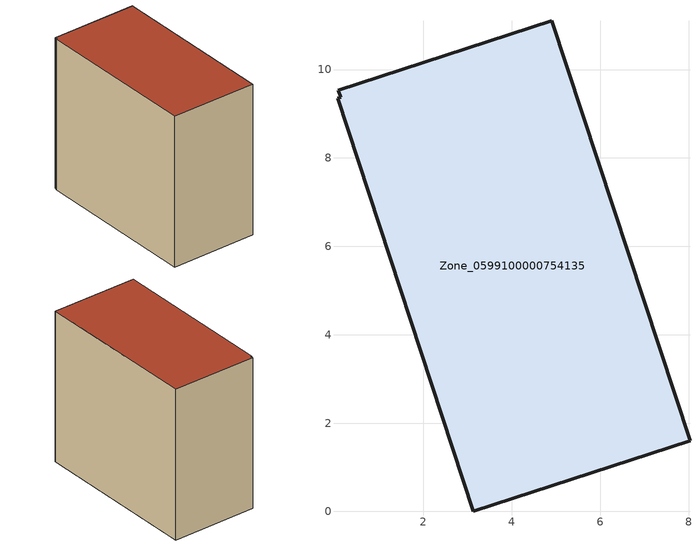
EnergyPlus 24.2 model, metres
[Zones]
Zone_0599100000754135
 floor ground (C_G): 3.12,0 0.05,9.35 0.12,9.37 0.07,9.53 4.91,11.11 8.03,1.6 z3.77
 wall outside (C_F): 3.12,0 8.03,1.6 4.91,11.11 0.07,9.53 0.12,9.37 0.05,9.35 3.12,0 z3.77:12.89
 roof outside (C_R): 0.05,9.35 3.12,0 8.03,1.6 4.91,11.11 0.07,9.53 0.12,9.37 z12.89
[BUILDING]
Pand.0599100000754135: North Axis=0; Terrain=City; Loads Convergence Tolerance Value=0.04; Temperature Convergence Tolerance Value=0.4; Solar Distribution=FullExterior; Maximum Number of Warmup Days=25; Minimum Number of Warmup Days=1
[Site:Location]
Rotterdam.The.Hague.AP_ZH_NLD Design_Conditions: Latitude=51.96; Longitude=4.45; Time Zone=1; Elevation=-4.5
[SITE:GROUNDTEMPERATURE:BUILDINGSURFACE]
18, 18, 18, 18, 18, 18, 18, 18, 18, 18, 18, 18
[MATERIAL] Thermal Absorptance=0.9; Solar Absorptance=0.7; Visible Absorptance=0.7
Name | Roughness | Thickness | Conductivity | Density | Specific Heat
G.TI.2006-2014 | MediumSmooth | 0.15 | 0.06 | 540 | 1210
F.TI.2006-2014 | Rough | 0.3 | 0.12 | 1920 | 840
R.TI.2006-2014 | MediumRough | 0.2 | 0.08 | 1500 | 1000
[CONSTRUCTION]
C_G: G.TI.2006-2014
C_F: F.TI.2006-2014
C_R: R.TI.2006-2014
[ZONE]
Zone_0599100000754135: Type=1; Multiplier=1; Ceiling Height=Autocalculate; Volume=Autocalculate; Floor Area=autocalculate; Part of Total Floor Area=Yes
[ZONEINFILTRATION:DESIGNFLOWRATE]
Infil_Zone_0599100000754135: Zone or ZoneList or Space or SpaceList=Zone_0599100000754135; Schedule=AlwaysOn; Design Flow Rate Calculation Method=Flow/Area; Flow Rate per Floor Area=0.0015; Constant Term Coefficient=1; Temperature Term Coefficient=0; Velocity Term Coefficient=0; Velocity Squared Term Coefficient=0
[HVACTEMPLATE:ZONE:IDEALLOADSAIRSYSTEM]
Zone_0599100000754135: Maximum Heating Supply Air Temperature=50; Minimum Cooling Supply Air Temperature=13; Maximum Heating Supply Air Humidity Ratio=0.0156; Minimum Cooling Supply Air Humidity Ratio=0.0077; Heating Limit=NoLimit; Cooling Limit=NoLimit; Dehumidification Control Type=ConstantSensibleHeatRatio; Cooling Sensible Heat Ratio=0.7; Dehumidification Setpoint=60; Humidification Control Type=None; Humidification Setpoint=30; Outdoor Air Method=None; Outdoor Air Flow Rate per Person=0.00944; Outdoor Air Flow Rate per Zone Floor Area=0; Outdoor Air Flow Rate per Zone=0; Demand Controlled Ventilation Type=None; Outdoor Air Economizer Type=NoEconomizer; Heat Recovery Type=None; Sensible Heat Recovery Effectiveness=0.7; Latent Heat Recovery Effectiveness=0.65
[ZONECONTROL:THERMOSTAT]
ThermostatControl_Zone_0599100000754135: Zone or ZoneList=Zone_0599100000754135; Control Type Schedule=DualSetpointControlType; Control 1=Thermostat_Zone_0599100000754135; Temperature Difference Between Cutout And Setpoint=0
[THERMOSTATSETPOINT:DUALSETPOINT]
Thermostat_Zone_0599100000754135: Heating Setpoint Temperature Schedule=HeatingSetpoint_Zone_0599100000754135; Cooling Setpoint Temperature Schedule=CoolingSetpoint_Zone_0599100000754135
[SCHEDULE:COMPACT]
HeatingSetpoint_Zone_0599100000754135: Through: 12/31, For: AllDays, Until: 24:00, 21
CoolingSetpoint_Zone_0599100000754135: Through: 12/31, For: AllDays, Until: 24:00, 24
DualSetpointControlType: Through: 12/31, For: AllDays, Until: 24:00, 4
AlwaysOn: Through: 12/31, For: AllDays, Until: 24:00, 1
